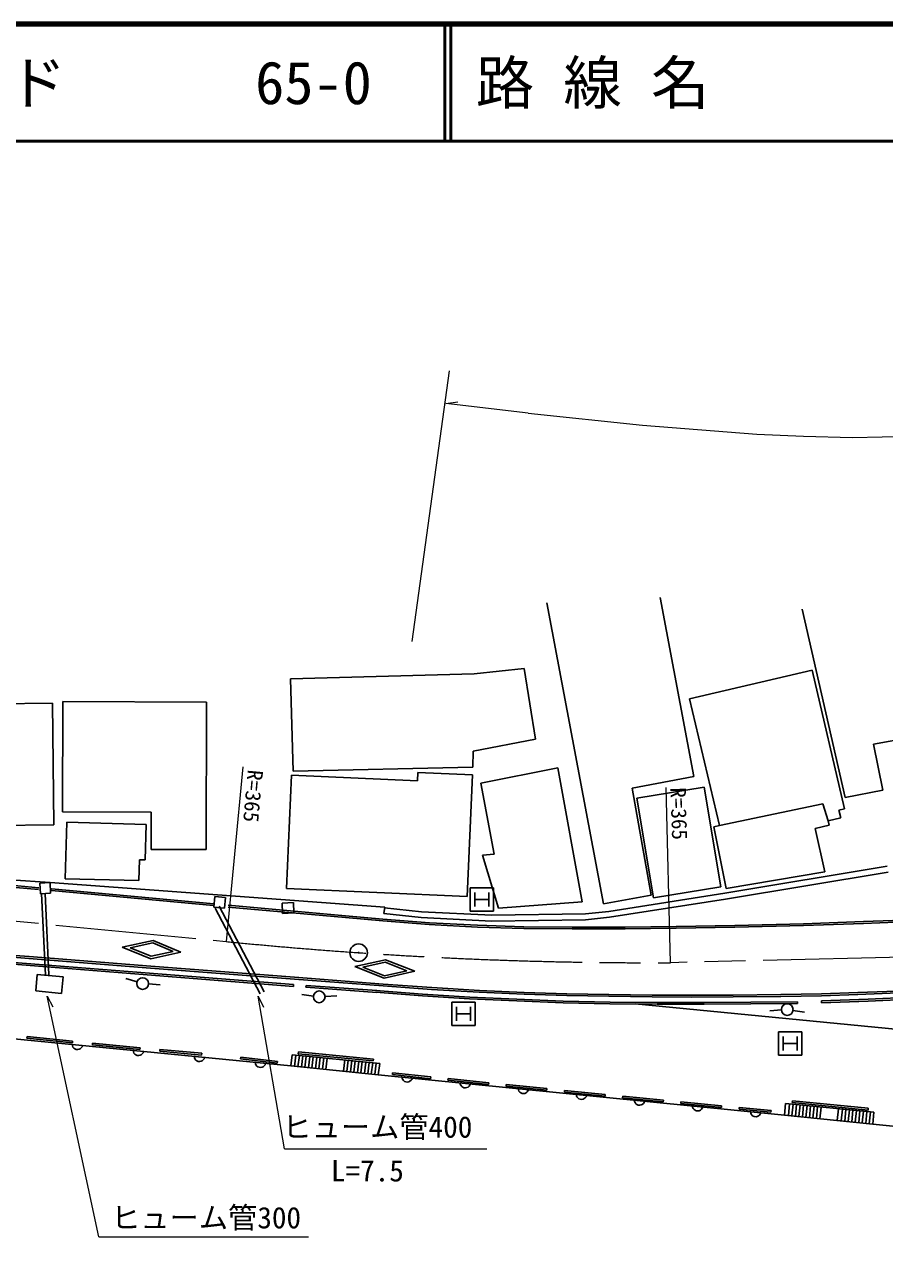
# Model space of a CAD drawing. Units: millimetres, scale not verified. Extents: x 40000 to 680000, y 20000 to 380000.
# Drawn here: x 141780 to 215352, y 276301 to 380000 of the extents above; entities that cross this region are included whole.
import ezdxf
from ezdxf.enums import TextEntityAlignment as Align

# ---------------------------------------------------------------- set-up
doc = ezdxf.new("R2010")
doc.units = ezdxf.units.MM
doc.header["$LTSCALE"] = 1000
doc.linetypes.add('CHAIN', pattern=[18.5, 12, -1.5, 3.5, -1.5])
for name, color, linetype, lineweight in [('M-BGD', 7, 'Continuous', 25), ('M-BGD-EXST', 7, 'Continuous', 25), ('M-BMK', 2, 'CHAIN', 13), ('M-BMK-SRVR', 3, 'Continuous', 25), ('M-STR-HTXT', 7, 'Continuous', 13), ('M-TTL', 2, 'Continuous', 140), ('M-TTL-LINE', 7, 'Continuous', 50)]:
    doc.layers.add(name, color=color, linetype=linetype, lineweight=lineweight)
doc.layers.add('M-TTL-TXT', color=7, linetype='Continuous')
doc.styles.add('ＭＳ ゴシック', font='')
doc.styles.get('ＭＳ ゴシック').set_extended_font_data('MS Gothic')

msp = doc.modelspace()

# ---------------------------------------------------------------- linework, layer by layer
at = {"layer": 'M-BGD'}
for p, q in [((199016, 315657), (196142, 330975)), ((186473, 330527), (191304, 304764)), ((211973, 313857), (208290, 329977)), ((180261, 324437), (184516, 324912)), ((184516, 324912), (185496, 318848)), ((198672, 322305), (209140, 324762)), ((209140, 324762), (211923, 312910)), ((164555, 324019), (180261, 324437)), ((164777, 316133), (164555, 324019)), ((127461, 321748), (144185, 321939)), ((144185, 321939), (144304, 311543)), ((145047, 312640), (145090, 322078)), ((145090, 322078), (157376, 322023)), ((157376, 322023), (157320, 309412)), ((201214, 311480), (198672, 322305)), ((185496, 318848), (180156, 317821)), ((217548, 318997), (214392, 318423)), ((214392, 318423), (215177, 314508)), ((180156, 317821), (180136, 316468)), ((180136, 316468), (164777, 316133)), ((180815, 315081), (187396, 316413)), ((187396, 316413), (189494, 304938)), ((164204, 306078), (164623, 315769)), ((164623, 315769), (175393, 315303)), ((175393, 315303), (175424, 316016)), ((175424, 316016), (180105, 315814)), ((180105, 315814), (179655, 305410)), ((193760, 314672), (199016, 315657)), ((181946, 309020), (180815, 315081)), ((195368, 305527), (193760, 314672)), ((194155, 313798), (199911, 314756)), ((199911, 314756), (201328, 306239)), ((215177, 314508), (211973, 313857)), ((195573, 305281), (194155, 313798)), ((201214, 311480), (210064, 313336)), ((210064, 313336), (210510, 311883)), ((152633, 312606), (145047, 312640)), ((152618, 309433), (152633, 312606)), ((211593, 312137), (210510, 311883)), ((211923, 312910), (211437, 312796)), ((211437, 312796), (211593, 312137)), ((144304, 311543), (127580, 311352)), ((145288, 306925), (145417, 311747)), ((145417, 311747), (152207, 311565)), ((152207, 311565), (152125, 308523)), ((200727, 311365), (201214, 311480)), ((201792, 306078), (200727, 311365)), ((210601, 311497), (209392, 311214)), ((209392, 311214), (210217, 307504)), ((210510, 311883), (210601, 311497)), ((157320, 309412), (152618, 309433)), ((151635, 308536), (151588, 306756)), ((152125, 308523), (151635, 308536)), ((180949, 308947), (181946, 309020)), ((182322, 304395), (180949, 308947)), ((129726, 307187), (143002, 306002)), ((129743, 307336), (143015, 306152)), ((215551, 307983), (201669, 305676)), ((215633, 307490), (201748, 305183)), ((210217, 307504), (201792, 306078)), ((143993, 306589), (140597, 306836)), ((143120, 306548), (143993, 306589)), ((143163, 305641), (143120, 306548)), ((172604, 304481), (143993, 306589)), ((143993, 306589), (144036, 305682)), ((144115, 306061), (157976, 304780)), ((151588, 306756), (145288, 306925)), ((179655, 305410), (164204, 306078)), ((201328, 306239), (195573, 305281)), ((144036, 305682), (143163, 305641)), ((143266, 305653), (143587, 298682)), ((143566, 305667), (143887, 298696)), ((144101, 305912), (157962, 304631)), ((158064, 305407), (157982, 304498)), ((158991, 305323), (158064, 305407)), ((158909, 304415), (158991, 305323)), ((189494, 304938), (182322, 304395)), ((191304, 304764), (195368, 305527)), ((201669, 305676), (191761, 304119)), ((201748, 305183), (191825, 303623)), ((157982, 304498), (158909, 304415)), ((158093, 304397), (161945, 297071)), ((158447, 304583), (162299, 297257)), ((159203, 304498), (169236, 303595)), ((159216, 304647), (169249, 303744)), ((163824, 304830), (164801, 304875)), ((163865, 303956), (163824, 304830)), ((164842, 304002), (163865, 303956)), ((164801, 304875), (164842, 304002)), ((172604, 304481), (172523, 303942)), ((175718, 303604), (172523, 303942)), ((175758, 304102), (172576, 304439)), ((181748, 303798), (175758, 304102)), ((189774, 303913), (181748, 303798)), ((191761, 304119), (189778, 303916)), ((169236, 303595), (172440, 303314)), ((169249, 303744), (172453, 303463)), ((172440, 303314), (176409, 302996)), ((172452, 303463), (176419, 303146)), ((181739, 303298), (175718, 303604)), ((176409, 302996), (180533, 302786)), ((176419, 303146), (180539, 302936)), ((180539, 302936), (184505, 302812)), ((189781, 303413), (181739, 303298)), ((184505, 302812), (188620, 302774)), ((191825, 303623), (189781, 303413)), ((193151, 302792), (197527, 302845)), ((197527, 302845), (202540, 302925)), ((202540, 302925), (208411, 303068)), ((202543, 302775), (208415, 302918)), ((208411, 303068), (213526, 303252)), ((208415, 302918), (213532, 303102)), ((213526, 303252), (218710, 303441)), ((213532, 303102), (218714, 303291)), ((180533, 302786), (184502, 302662)), ((184502, 302662), (188619, 302624)), ((188619, 302624), (193152, 302642)), ((188620, 302774), (193151, 302792)), ((193152, 302642), (197529, 302695)), ((197529, 302695), (202543, 302775)), ((132484, 300888), (142175, 300109)), ((132496, 301037), (142187, 300258)), ((152796, 301636), (150149, 301060)), ((150149, 301060), (152610, 300077)), ((152778, 301427), (150830, 301003)), ((150830, 301003), (152626, 300285)), ((154517, 300710), (152778, 301427)), ((155178, 300653), (152796, 301636)), ((164789, 297717), (138855, 299769)), ((164801, 297867), (138867, 299918)), ((142175, 300109), (152577, 299282)), ((142187, 300258), (152589, 299431)), ((152610, 300077), (155178, 300653)), ((152626, 300285), (154517, 300710)), ((172660, 299988), (170042, 299410)), ((172644, 299779), (170724, 299356)), ((174481, 299056), (172644, 299779)), ((175161, 299003), (172660, 299988)), ((142894, 298737), (142758, 297322)), ((145113, 298524), (142894, 298737)), ((152577, 299282), (164873, 298341)), ((152589, 299431), (164885, 298490)), ((170042, 299410), (172554, 298420)), ((170724, 299356), (172571, 298628)), ((172554, 298420), (175161, 299003)), ((172571, 298628), (174481, 299056)), ((144977, 297108), (145113, 298524)), ((151425, 298099), (150467, 298386)), ((152403, 297922), (153401, 297856)), ((164789, 297717), (164801, 297867)), ((164873, 298341), (172454, 297759)), ((164885, 298490), (172465, 297909)), ((165860, 297644), (165871, 297794)), ((171922, 297201), (165860, 297644)), ((171933, 297350), (165871, 297794)), ((172454, 297759), (176612, 297460)), ((172465, 297909), (176621, 297610)), ((142758, 297322), (144977, 297108)), ((166502, 296885), (165511, 297017)), ((167497, 296852), (168494, 296918)), ((175833, 296898), (171842, 297207)), ((175843, 297048), (171850, 297357)), ((179862, 296648), (175833, 296898)), ((179870, 296798), (175843, 297048)), ((176612, 297460), (180683, 297225)), ((176621, 297610), (180691, 297375)), ((183882, 296470), (179862, 296648)), ((183889, 296620), (179870, 296798)), ((180683, 297225), (184509, 297051)), ((180691, 297375), (184515, 297201)), ((187871, 296457), (183889, 296620)), ((184509, 297051), (188179, 296939)), ((184515, 297201), (188182, 297089)), ((188179, 296939), (191758, 296879)), ((188182, 297089), (191761, 297029)), ((191758, 296879), (195474, 296811)), ((191761, 297029), (195476, 296961)), ((195474, 296811), (198840, 296801)), ((195476, 296961), (198840, 296951)), ((198840, 296951), (202385, 296960)), ((198840, 296801), (202386, 296810)), ((202385, 296960), (206469, 297008)), ((202386, 296810), (206471, 296858)), ((206469, 297008), (209949, 297067)), ((206471, 296858), (209953, 296917)), ((213943, 296607), (209931, 296465)), ((209949, 297067), (213041, 297179)), ((209953, 296917), (213046, 297029)), ((213041, 297179), (217198, 297329)), ((213046, 297029), (217203, 297179)), ((217939, 296789), (213943, 296607)), ((217944, 296639), (213949, 296457)), ((187866, 296307), (183882, 296470)), ((191860, 296224), (187866, 296307)), ((191862, 296374), (187871, 296457)), ((195901, 296195), (191860, 296224)), ((195902, 296345), (191862, 296374)), ((194015, 296209), (300513, 285889)), ((199916, 296180), (195901, 296195)), ((199915, 296330), (195902, 296345)), ((203892, 296371), (199915, 296330)), ((203893, 296221), (199916, 296180)), ((207903, 296395), (203892, 296371)), ((207904, 296245), (203893, 296221)), ((206514, 295696), (205516, 295625)), ((207506, 295654), (208494, 295498)), ((207904, 296245), (207903, 296395)), ((209936, 296315), (209931, 296465)), ((213949, 296457), (209936, 296315)), ((164575, 290905), (138492, 293452)), ((142012, 293282), (142027, 293431)), ((142012, 293282), (145898, 292884)), ((142027, 293431), (145914, 293034)), ((145869, 292731), (145895, 292620)), ((145895, 292620), (145940, 292526)), ((145898, 292884), (145914, 293034)), ((145940, 292526), (146021, 292427)), ((146558, 292375), (146656, 292456)), ((146656, 292456), (146719, 292540)), ((146719, 292540), (146765, 292644)), ((147614, 292721), (147629, 292871)), ((147614, 292721), (151676, 292318)), ((147629, 292871), (151691, 292468)), ((151676, 292318), (151691, 292468)), ((146021, 292427), (146105, 292365)), ((146105, 292365), (146209, 292318)), ((146209, 292318), (146352, 292304)), ((146352, 292304), (146463, 292330)), ((146463, 292330), (146558, 292375)), ((151086, 292222), (151111, 292111)), ((151111, 292111), (151156, 292016)), ((151156, 292016), (151237, 291918)), ((151237, 291918), (151321, 291855)), ((151321, 291855), (151425, 291809)), ((151425, 291809), (151569, 291795)), ((151569, 291795), (151680, 291820)), ((151680, 291820), (151774, 291865)), ((151774, 291865), (151873, 291946)), ((151873, 291946), (151935, 292031)), ((151935, 292031), (151982, 292135)), ((153371, 292164), (153384, 292313)), ((153371, 292164), (156945, 291838)), ((153384, 292313), (156959, 291988)), ((156302, 291713), (156328, 291602)), ((156328, 291602), (156373, 291507)), ((156373, 291507), (156454, 291409)), ((156454, 291409), (156538, 291346)), ((156945, 291838), (156959, 291988)), ((156991, 291356), (157089, 291437)), ((157089, 291437), (157152, 291521)), ((157152, 291521), (157198, 291625)), ((160278, 291514), (160296, 291663)), ((160278, 291514), (163415, 291136)), ((160296, 291663), (163433, 291285)), ((164697, 291872), (164575, 290905)), ((172174, 291126), (164697, 291872)), ((165002, 291841), (164880, 290875)), ((165301, 291811), (165179, 290845)), ((165212, 291957), (165226, 292106)), ((165212, 291957), (171614, 291346)), ((165226, 292106), (171628, 291495)), ((165599, 291782), (165478, 290815)), ((165898, 291752), (165776, 290785)), ((166196, 291722), (166075, 290755)), ((166495, 291692), (166373, 290725)), ((166793, 291663), (166672, 290696)), ((167092, 291633), (166970, 290666)), ((167390, 291603), (167269, 290636)), ((167689, 291573), (167567, 290606)), ((169188, 291423), (169067, 290456)), ((171628, 291495), (171614, 291346)), ((156538, 291346), (156642, 291300)), ((156642, 291300), (156785, 291286)), ((156785, 291286), (156896, 291311)), ((156896, 291311), (156991, 291356)), ((161519, 291203), (161544, 291093)), ((161544, 291093), (161589, 290998)), ((161589, 290998), (161670, 290899)), ((161670, 290899), (161754, 290837)), ((161754, 290837), (161858, 290791)), ((161858, 290791), (162002, 290777)), ((162002, 290777), (162113, 290802)), ((162113, 290802), (162208, 290847)), ((162208, 290847), (162306, 290928)), ((162306, 290928), (162368, 291012)), ((162368, 291012), (162415, 291116)), ((163415, 291136), (163433, 291285)), ((164575, 290905), (172033, 290160)), ((169487, 291394), (169365, 290427)), ((169785, 291364), (169664, 290397)), ((170084, 291334), (169962, 290367)), ((170382, 291304), (170261, 290337)), ((170681, 291275), (170559, 290307)), ((170980, 291245), (170858, 290277)), ((171278, 291215), (171156, 290248)), ((171577, 291185), (171455, 290218)), ((171875, 291155), (171753, 290188)), ((172033, 290160), (172174, 291126)), ((206794, 286697), (172033, 290160)), ((173253, 290171), (173270, 290320)), ((173253, 290171), (176514, 289819)), ((173270, 290320), (176530, 289969)), ((174068, 289957), (174093, 289846)), ((174093, 289846), (174138, 289751)), ((174138, 289751), (174219, 289653)), ((174219, 289653), (174303, 289590)), ((174303, 289590), (174407, 289544)), ((174407, 289544), (174550, 289529)), ((174550, 289529), (174661, 289554)), ((174661, 289554), (174756, 289599)), ((174756, 289599), (174854, 289680)), ((174854, 289680), (174917, 289764)), ((174917, 289764), (174964, 289868)), ((176514, 289819), (176530, 289969)), ((178004, 289681), (178019, 289830)), ((178004, 289681), (181478, 289328)), ((178019, 289830), (181493, 289477)), ((179034, 289462), (179059, 289351)), ((179059, 289351), (179104, 289257)), ((179883, 289269), (179930, 289373)), ((181478, 289328), (181493, 289477)), ((182986, 289329), (182972, 289179)), ((182986, 289329), (186467, 288988)), ((179104, 289257), (179185, 289158)), ((179185, 289158), (179269, 289095)), ((179269, 289095), (179373, 289049)), ((179373, 289049), (179516, 289035)), ((179516, 289035), (179627, 289060)), ((179627, 289060), (179722, 289105)), ((179722, 289105), (179820, 289185)), ((179820, 289185), (179883, 289269)), ((182972, 289179), (186452, 288839)), ((184000, 288968), (184025, 288857)), ((184025, 288857), (184070, 288762)), ((184070, 288762), (184151, 288663)), ((184151, 288663), (184235, 288601)), ((184235, 288601), (184339, 288554)), ((184339, 288554), (184482, 288540)), ((184482, 288540), (184593, 288565)), ((184593, 288565), (184688, 288610)), ((184688, 288610), (184786, 288690)), ((184786, 288690), (184849, 288775)), ((184849, 288775), (184896, 288879)), ((186467, 288988), (186452, 288839)), ((187964, 288670), (187978, 288820)), ((187964, 288670), (191441, 288329)), ((187978, 288820), (191455, 288479)), ((188966, 288473), (188991, 288362)), ((188991, 288362), (189036, 288267)), ((189815, 288280), (189861, 288384)), ((191441, 288329), (191455, 288479)), ((192941, 288180), (192956, 288329)), ((192956, 288329), (196436, 287986)), ((189036, 288267), (189116, 288169)), ((189116, 288169), (189201, 288106)), ((189201, 288106), (189305, 288059)), ((189305, 288059), (189448, 288045)), ((189448, 288045), (189559, 288070)), ((189559, 288070), (189654, 288115)), ((189654, 288115), (189752, 288196)), ((189752, 288196), (189815, 288280)), ((192941, 288180), (196421, 287837)), ((193932, 287978), (193957, 287867)), ((193957, 287867), (194002, 287772)), ((194002, 287772), (194082, 287674)), ((194082, 287674), (194167, 287611)), ((194167, 287611), (194270, 287565)), ((194270, 287565), (194414, 287550)), ((194414, 287550), (194525, 287576)), ((194525, 287576), (194620, 287620)), ((194620, 287620), (194718, 287701)), ((194718, 287701), (194781, 287785)), ((194781, 287785), (194827, 287889)), ((196421, 287837), (196436, 287986)), ((197912, 287693), (197926, 287843)), ((197912, 287693), (201394, 287347)), ((197926, 287843), (201409, 287496)), ((198898, 287484), (198923, 287373)), ((198923, 287373), (198968, 287278)), ((198968, 287278), (199048, 287179)), ((199684, 287206), (199747, 287290)), ((199747, 287290), (199793, 287394)), ((201394, 287347), (201409, 287496)), ((202895, 287210), (202910, 287360)), ((202910, 287360), (205635, 287092)), ((206875, 287698), (206794, 286697)), ((206875, 287698), (214423, 286947)), ((207117, 286664), (207216, 287664)), ((207416, 286634), (207514, 287634)), ((207442, 287789), (207457, 287939)), ((207442, 287789), (213929, 287139)), ((207457, 287939), (213944, 287289)), ((207714, 286604), (207813, 287605)), ((208013, 286574), (208112, 287575)), ((208311, 286544), (208410, 287545)), ((208610, 286514), (208709, 287516)), ((208908, 286484), (209007, 287486)), ((209207, 286454), (209306, 287456)), ((209505, 286424), (209604, 287427)), ((209804, 286394), (209903, 287397)), ((211296, 286244), (211395, 287248)), ((213929, 287139), (213944, 287289)), ((199048, 287179), (199133, 287116)), ((199133, 287116), (199236, 287070)), ((199236, 287070), (199380, 287056)), ((199380, 287056), (199491, 287081)), ((199491, 287081), (199586, 287126)), ((199586, 287126), (199684, 287206)), ((202895, 287210), (205620, 286943)), ((203864, 286989), (203889, 286878)), ((203889, 286878), (203934, 286783)), ((203934, 286783), (204014, 286684)), ((204014, 286684), (204098, 286622)), ((204098, 286622), (204202, 286575)), ((204202, 286575), (204346, 286561)), ((204346, 286561), (204457, 286586)), ((204457, 286586), (204552, 286631)), ((204552, 286631), (204650, 286711)), ((204650, 286711), (204713, 286796)), ((204713, 286796), (204759, 286900)), ((205620, 286943), (205635, 287092)), ((206794, 286697), (214324, 285940)), ((211637, 286210), (211736, 287215)), ((211936, 286180), (212035, 287185)), ((212234, 286150), (212333, 287155)), ((212533, 286120), (212632, 287125)), ((212831, 286090), (212930, 287096)), ((213130, 286060), (213229, 287066)), ((213428, 286030), (213527, 287036)), ((213727, 286000), (213826, 287007)), ((214025, 285970), (214125, 286977)), ((214324, 285940), (214423, 286947)), ((258905, 281435), (214324, 285940))]:
    msp.add_line(p, q, dxfattribs=at)
for centre in [(151904, 297955), (166998, 296819), (207013, 295732)]:
    msp.add_circle(centre, 500, dxfattribs=at)
at = {"layer": 'M-BGD-EXST'}
for p, q in [((179896, 304138), (179896, 306138)), ((179896, 306138), (181896, 306138)), ((181896, 306138), (181896, 304138)), ((180296, 305738), (180296, 304538)), ((180296, 305138), (181496, 305138)), ((181496, 305738), (181496, 304538)), ((181896, 304138), (179896, 304138)), ((178342, 294366), (178342, 296366)), ((178342, 296366), (180342, 296366)), ((178742, 295966), (178742, 294766)), ((179942, 295966), (179942, 294766)), ((180342, 296366), (180342, 294366)), ((178742, 295366), (179942, 295366)), ((180342, 294366), (178342, 294366)), ((206256, 291840), (206256, 293840)), ((206256, 293840), (208256, 293840)), ((208256, 293840), (208256, 291840)), ((206656, 293440), (206656, 292240)), ((206656, 292840), (207856, 292840)), ((207856, 293440), (207856, 292240)), ((208256, 291840), (206256, 291840))]:
    msp.add_line(p, q, dxfattribs=at)
at = {"layer": 'M-BMK'}
for p, q in [((70839, 310099), (159031, 301553)), ((216949, 300226), (197039, 299739))]:
    msp.add_line(p, q, dxfattribs=at)
msp.add_arc((195445, 665465), 365730, 264.2858, 270.24957, dxfattribs=at)
at = {"layer": 'M-BMK-SRVR'}
for radius in [750, 30]:
    msp.add_circle((170367, 300596), radius, dxfattribs=at)
for start, end in [(176.83414, 180.21381), (355.30183, 359.38717)]:
    msp.add_arc((170367, 300607), 750, start, end, dxfattribs=at)
at = {"layer": 'M-STR-HTXT'}
for p, q in [((174960, 327222), (178135, 350364)), ((177833, 347556), (178859, 347717)), ((184862, 346729), (177833, 347556)), ((184862, 346729), (194637, 345717)), ((194637, 345717), (204411, 344947)), ((204411, 344947), (208400, 344758)), ((208400, 344758), (212589, 344665)), ((212589, 344665), (222236, 344842)), ((160465, 316484), (159031, 301553)), ((197039, 299739), (196671, 314734)), ((148169, 276301), (143728, 296879)), ((143728, 296879), (144213, 295961)), ((164024, 283813), (161792, 296863)), ((161792, 296863), (162237, 295924)), ((164024, 283813), (181342, 283813)), ((148169, 276301), (166083, 276301))]:
    msp.add_line(p, q, dxfattribs=at)
at = {"layer": 'M-TTL'}
msp.add_line((680000, 380000), (40000, 380000), dxfattribs=at)
at = {"layer": 'M-TTL-LINE'}
for p, q in [((177750, 380000), (177750, 370000)), ((178250, 380000), (178250, 370000)), ((40000, 370000), (680000, 370000))]:
    msp.add_line(p, q, dxfattribs=at)

# ---------------------------------------------------------------- texts
at = {"layer": 'M-STR-HTXT', "style": 'ＭＳ ゴシック'}
for rotation, p in [(265, (160498, 316316)), (272, (196626, 314693))]:
    msp.add_text('R=365', height=1320, rotation=rotation, dxfattribs=at).set_placement(p, align=Align.BOTTOM_LEFT)
for s, p in [('ヒューム管400', (163852, 284224)), ('L=7.5', (168002, 280479)), ('ヒューム管300', (149206, 276467))]:
    msp.add_text(s, height=1833, dxfattribs=at).set_placement(p, align=Align.BOTTOM_LEFT)
at = {"layer": 'M-TTL-TXT', "style": 'ＭＳ ゴシック'}
for s, p in [('図面コード', (120380, 375000)), ('65-0', (161521, 375000)), ('路 線 名', (180380, 375000))]:
    msp.add_text(s, height=3666, dxfattribs=at).set_placement(p, align=Align.MIDDLE_LEFT)

doc.saveas('drawing.dxf')
